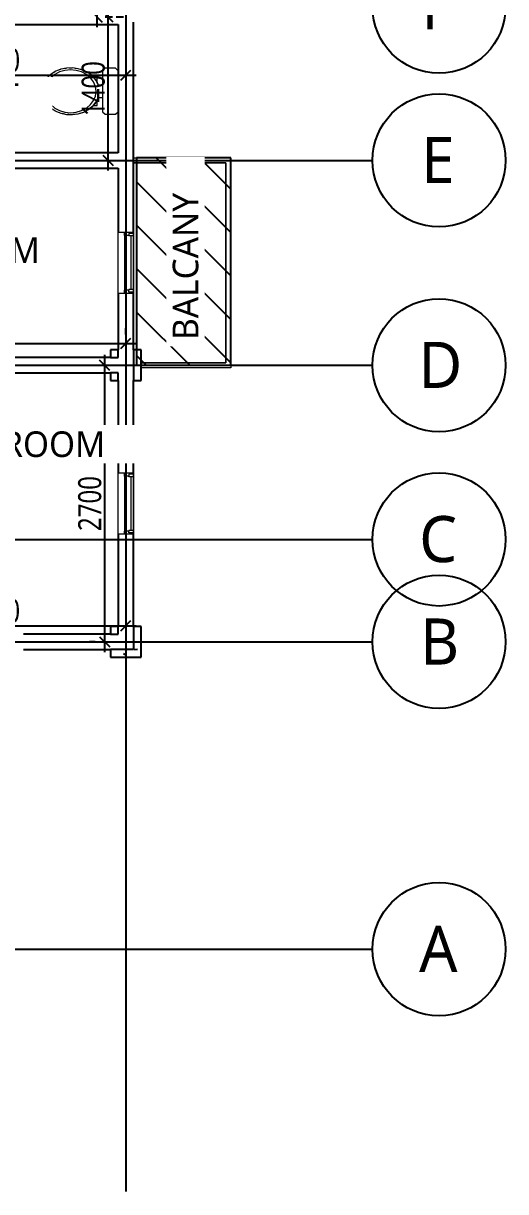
# Model space of a CAD drawing. Header units: millimetres. Extents: x 5566 to 76250, y 4768 to 55588.
# Drawn here: x 50153 to 54861, y 23200 to 34604 of the extents above; entities that cross this region are included whole.
import ezdxf

# ---------------------------------------------------------------- set-up
doc = ezdxf.new("R2010")
doc.units = ezdxf.units.MM
doc.layers.get('0').update_dxf_attribs({"color": 250})
doc.layers.get('Defpoints').update_dxf_attribs({"color": 255})
for name, color, linetype, lineweight in [('A-FLOR-HRAL', 255, 'Continuous', 9), ('A-GLAZ', 255, 'Continuous', 15), ('P-SANR-FIXT', 255, 'Continuous', 9)]:
    doc.layers.add(name, color=color, linetype=linetype, lineweight=lineweight)
doc.styles.add('Trebuchet MS_1', font='trebuc.ttf', dxfattribs={"height": 450})
doc.styles.add('Trebuchet MS_3', font='trebuc.ttf', dxfattribs={"height": 450})
doc.styles.add('Trebuchet MS_4', font='trebuc.ttf', dxfattribs={"width": 0.8, "height": 225})
doc.dimstyles.new('Linear_-_2_25mm_Trebuchet_MS', dxfattribs={"dimscale": 304.8, "dimtxt": 231.963954, "dimasz": 0.328084, "dimexe": 0.492126, "dimexo": 0.492126, "dimgap": 0.098425, "dimtad": 1, "dimdec": 0, "dimzin": 0, "dimdsep": 46, "dimtxsty": 'Trebuchet MS_4', "dimblk1": 'OBLIQUE', "dimblk2": 'OBLIQUE', "dimsah": 1, "dimcen": 0.09, "dimdle": 0.328084, "dimazin": 0, "dimtfac": 1, "dimtdec": 4, "dimtix": 1, "dimtmove": 0, "dimatfit": 3, "dimfxl": 1, "dimtvp": 1, "dimtolj": 1, "dimtzin": 0, "dimarcsym": 2})
pattern_1 = [(50, (41522.4, 27944.3), (728.737, -63.756), [76.2, -838.2]), (355, (41522.4, 27944.3), (-140.97, 764.23), [60.96, -670.56]), (100.451, (41583.1, 27939), (587.77, 700.467), [64.76, -712.36]), (46.184, (41522.4, 28147.5), (1084.32, -168.17), [114.3, -1257.3]), (96.636, (41612.7, 28133.5), (949.61, 989.71), [97.14, -1068.54]), (351.184, (41522.4, 28147.5), (949.62, 989.7), [91.44, -1005.84]), (21, (41624, 28096.7), (606.458, -409.06), [76.2, -838.2]), (326, (41624, 28096.7), (247.21, 736.753), [60.96, -670.56]), (71.451, (41674.5, 28062.6), (853.67, 327.685), [64.76, -712.36]), (37.5, (41522.4, 27944.3), (12.355, 338.22), [33.528, -628.904, 33.528, -647.192, -673.1]), (37.5, (41522.4, 27944.3), (12.355, 338.22), [-1343.152, 33.528, -639.572]), (7.5, (41522.4, 27944.3), (267.279, 400.722), [33.528, -354.584, 33.528, -613.664, -256.54]), (7.5, (41522.4, 27944.3), (267.279, 400.722), [-1035.304, 33.528, -223.012]), (327.5, (41295.82, 27944.3), (542.363, -22.915), [33.528, -220.472, 33.528, -758.952, -1051.56]), (327.5, (41295.82, 27944.3), (542.363, -22.915), [-1046.48, 33.528, -1018.032]), (317.5, (41194.2, 27944.3), (592.517, 101.707), [33.528, -296.672, 33.528, -492.76, -746.76]), (317.5, (41194.2, 27944.3), (592.517, 101.707), [-856.49, 33.53, -713.23])]

# ---------------------------------------------------------------- blocks, each defined once
blk = doc.blocks.new('M_Window-Fixed - 600 x 900mm-1696655-L2 - Architectural')
at = {"layer": 'A-GLAZ'}
for p, q in [((-300, 75), (300, 75)), ((-300, -75), (-300, 75)), ((-261.9, 75), (-300, 75)), ((-287.3, 75), (-287.3, 30.55)), ((-287.3, 30.55), (-268.25, 30.55)), ((-261.9, 30.55), (-268.25, 30.55)), ((-268.25, 30.55), (-268.25, -13.9)), ((261.9, 75), (-261.9, 75)), ((-261.9, 75), (-261.9, 30.55)), ((261.9, 52.775), (-261.9, 52.775)), ((261.9, 75), (261.9, 30.55)), ((300, 75), (261.9, 75)), ((261.9, 30.55), (268.25, 30.55)), ((268.25, 30.55), (268.25, -13.9)), ((287.3, 30.55), (268.25, 30.55)), ((287.3, 75), (287.3, 30.55)), ((300, 75), (300, -75)), ((-268.25, -13.9), (-300, -13.9)), ((300, -75), (-300, -75)), ((-268.25, -13.9), (268.25, -13.9)), ((300, -13.9), (268.25, -13.9))]:
    blk.add_line(p, q, dxfattribs=at)
blk = doc.blocks.new('M_Water Closet - Flush Tank - Private - 6_1 Lpf-1532501-L2 - Architectural')
at = {"layer": 'P-SANR-FIXT'}
for p, q in [((25, 225), (0, 200)), ((127, 225), (25, 225)), ((152, 200), (127, 225)), ((152, -200), (152, 200)), ((243, 140), (203, 140)), ((203, 140), (203, 80)), ((219, 110), (245, 142)), ((152, 63), (195, 63)), ((216, 110), (216, 106)), ((219, 110), (216, 110)), ((195, -64), (152, -64)), ((203, -80), (203, -140)), ((216, -106), (216, -110)), ((216, -110), (219, -110)), ((233, -129), (219, -110)), ((710, -107), (693, -131)), ((737, -46), (720, -90)), ((0, -200), (25, -225)), ((25, -225), (127, -225)), ((127, -225), (152, -200)), ((203, -140), (243, -140)), ((588, -205), (560, -214)), ((636, -180), (611, -194)), ((678, -147), (656, -166))]:
    blk.add_line(p, q, dxfattribs=at)
at = {"layer": 'P-SANR-FIXT', "flags": 128}
for points in [[(743, 0), (737, 46), (720, 91), (692, 132), (655, 167), (609, 195), (558, 215), (503, 226), (446, 228), (390, 220), (336, 204), (289, 178), (248, 146), (216, 107), (195, 63)], [(461, 229), (481, 228), (493, 227)], [(712, 0), (706, 47), (688, 91), (658, 131), (619, 164), (572, 189), (519, 204), (464, 210), (408, 204), (356, 189), (308, 164), (269, 131), (239, 91), (221, 47), (215, 0)], [(248, 146), (286, 176), (287, 177)], [(301, 186), (329, 200), (333, 202)], [(352, 210), (377, 217), (384, 219)], [(406, 224), (429, 227), (438, 228)], [(517, 224), (533, 221), (547, 218)], [(569, 212), (583, 207), (597, 201)], [(618, 190), (628, 185), (643, 175)], [(661, 162), (667, 156), (682, 143)], [(696, 127), (699, 122), (712, 104)], [(195, 63), (204, 85), (216, 106)], [(219, 110), (217, 108), (216, 106)], [(722, 88), (723, 84), (733, 59)], [(738, 45), (738, 43), (743, 0)], [(195, -64), (216, -107), (248, -146), (289, -178), (336, -204), (390, -220), (446, -228), (503, -226), (558, -215), (609, -195), (655, -167), (692, -132), (720, -91), (737, -46), (743, 0)], [(216, -106), (204, -85), (195, -64)], [(215, 0), (221, -47), (239, -91), (269, -131), (308, -164), (356, -189), (408, -204), (464, -210), (519, -204), (572, -189), (619, -164), (658, -131), (688, -91), (706, -47), (712, 0)], [(216, -106), (217, -108), (219, -110)], [(270, -165), (251, -148), (250, -147)], [(315, -193), (292, -180), (290, -179)], [(366, -214), (340, -205), (338, -204)], [(421, -226), (393, -221), (391, -221)], [(534, -221), (505, -226), (504, -226)], [(478, -228), (449, -228), (447, -228)]]:
    blk.add_lwpolyline(points, dxfattribs=at)
blk = doc.blocks.new('Top Rail Type - Top Rail_Internal_-1714324-L2 - Architectural')
at = {"layer": 'A-FLOR-HRAL'}
for p, q in [((9706, 5347), (10656, 5347)), ((10606, 5297), (9706, 5297)), ((10606, 3347), (10606, 5297)), ((10656, 5347), (10656, 3297)), ((9781, 3347), (10606, 3347)), ((10656, 3297), (9781, 3297))]:
    blk.add_line(p, q, dxfattribs=at)
blk = doc.blocks.new('Top Rail Type - Top Rail_Internal_-V8-L2 - Architectural')
at = {"layer": 'A-FLOR-HRAL'}
for p, q in [((9706, 5347), (10656, 5347)), ((9706, 5297), (10606, 5297)), ((10606, 5297), (10606, 3347)), ((10656, 5347), (10656, 3297)), ((10606, 3347), (9781, 3347)), ((10656, 3297), (9781, 3297))]:
    blk.add_line(p, q, dxfattribs=at)
blk = doc.blocks.new('Grid - M_Grid Head - Circle-50561-L2 - Architectural')
blk.add_circle((0, 0), 6.5)
blk = doc.blocks.new('_Oblique')
at = {"color": 0, "linetype": 'ByBlock', "lineweight": -2}
blk.add_line((-0.5, -0.5), (0.5, 0.5), dxfattribs=at)
blk = doc.blocks.new('*D437')
at = {"color": 0, "lineweight": -2, "transparency": 16777216}
for p, q in [((50873, 34567), (50873, 37867)), ((50952, 37767), (51023, 37767)), ((50952, 34667), (51023, 34667))]:
    blk.add_line(p, q, dxfattribs=at)
at = {"layer": 'Defpoints', "color": 0, "transparency": 16777216}
for p in [(50802, 37767), (50873, 37767), (50802, 34667)]:
    blk.add_point(p, dxfattribs=at)
at = {"color": 0, "lineweight": -2, "transparency": 16777216, "xscale": 100, "yscale": 100, "zscale": 100}
for p, rotation in [((50873, 37767), 90), ((50873, 34667), 270)]:
    blk.add_blockref('_Oblique', p, dxfattribs=dict(at, rotation=rotation))
at = {"color": 0, "transparency": 16777216, "insert": (50729, 36217), "char_height": 225, "width": 566.15, "attachment_point": 5, "rotation": 90, "style": 'Trebuchet MS_4'}
blk.add_mtext('\\A1;3100', dxfattribs=at)
blk = doc.blocks.new('*D439')
at = {"color": 0, "lineweight": -2, "transparency": 16777216}
for p, q in [((50980, 33167), (50980, 34767)), ((51060, 34667), (51130, 34667)), ((51060, 33267), (51130, 33267))]:
    blk.add_line(p, q, dxfattribs=at)
at = {"layer": 'Defpoints', "color": 0, "transparency": 16777216}
for p in [(50910, 34667), (50980, 34667), (50910, 33267)]:
    blk.add_point(p, dxfattribs=at)
at = {"color": 0, "lineweight": -2, "transparency": 16777216, "xscale": 100, "yscale": 100, "zscale": 100}
for p, rotation in [((50980, 34667), 90), ((50980, 33267), 270)]:
    blk.add_blockref('_Oblique', p, dxfattribs=dict(at, rotation=rotation))
at = {"color": 0, "transparency": 16777216, "insert": (50836, 33967), "char_height": 225, "width": 566.15, "attachment_point": 5, "rotation": 90, "style": 'Trebuchet MS_4'}
blk.add_mtext('\\A1;1400', dxfattribs=at)
blk = doc.blocks.new('*D440')
at = {"color": 0, "lineweight": -2, "transparency": 16777216}
for p, q in [((48453, 34099), (51253, 34099)), ((48553, 34020), (48553, 33949)), ((51153, 34020), (51153, 33949))]:
    blk.add_line(p, q, dxfattribs=at)
at = {"layer": 'Defpoints', "color": 0, "transparency": 16777216}
for p in [(48553, 34170), (51153, 34170), (51153, 34099)]:
    blk.add_point(p, dxfattribs=at)
at = {"color": 0, "lineweight": -2, "transparency": 16777216, "xscale": 100, "yscale": 100, "zscale": 100, "rotation": 180}
blk.add_blockref('_Oblique', (48553, 34099), dxfattribs=at)
at = {"color": 0, "lineweight": -2, "transparency": 16777216, "xscale": 100, "yscale": 100, "zscale": 100}
blk.add_blockref('_Oblique', (51153, 34099), dxfattribs=at)
at = {"color": 0, "transparency": 16777216, "insert": (49853, 34244), "char_height": 225, "width": 566.15, "attachment_point": 5, "style": 'Trebuchet MS_4'}
blk.add_mtext('\\A1;2600', dxfattribs=at)
blk = doc.blocks.new('*D442')
at = {"color": 0, "lineweight": -2, "transparency": 16777216}
for p, q in [((51153, 31567), (51153, 31630)), ((47053, 31480), (51253, 31480)), ((47153, 31401), (47153, 31330))]:
    blk.add_line(p, q, dxfattribs=at)
at = {"layer": 'Defpoints', "color": 0, "transparency": 16777216}
for p in [(47153, 31551), (51153, 31480), (51153, 31417)]:
    blk.add_point(p, dxfattribs=at)
at = {"color": 0, "lineweight": -2, "transparency": 16777216, "xscale": 100, "yscale": 100, "zscale": 100, "rotation": 180}
blk.add_blockref('_Oblique', (47153, 31480), dxfattribs=at)
at = {"color": 0, "lineweight": -2, "transparency": 16777216, "xscale": 100, "yscale": 100, "zscale": 100}
blk.add_blockref('_Oblique', (51153, 31480), dxfattribs=at)
at = {"color": 0, "transparency": 16777216, "insert": (49153, 31625), "char_height": 225, "width": 566.15, "attachment_point": 5, "style": 'Trebuchet MS_4'}
blk.add_mtext('\\A1;4000', dxfattribs=at)
blk = doc.blocks.new('*D443')
at = {"color": 0, "lineweight": -2, "transparency": 16777216}
for p, q in [((50947, 28467), (50947, 31367)), ((51026, 31267), (51097, 31267)), ((50853, 28567), (50797, 28567))]:
    blk.add_line(p, q, dxfattribs=at)
at = {"layer": 'Defpoints', "color": 0, "transparency": 16777216}
for p in [(50876, 31267), (50947, 31267), (51003, 28567)]:
    blk.add_point(p, dxfattribs=at)
at = {"color": 0, "lineweight": -2, "transparency": 16777216, "xscale": 100, "yscale": 100, "zscale": 100}
for p, rotation in [((50947, 31267), 90), ((50947, 28567), 270)]:
    blk.add_blockref('_Oblique', p, dxfattribs=dict(at, rotation=rotation))
at = {"color": 0, "transparency": 16777216, "insert": (50802, 29917), "char_height": 225, "width": 566.15, "attachment_point": 5, "rotation": 90, "style": 'Trebuchet MS_4'}
blk.add_mtext('\\A1;2700', dxfattribs=at)
blk = doc.blocks.new('*D444')
at = {"color": 0, "lineweight": -2, "transparency": 16777216}
for p, q in [((48553, 28867), (48553, 28874)), ((48453, 28724), (51253, 28724)), ((51153, 28645), (51153, 28574))]:
    blk.add_line(p, q, dxfattribs=at)
at = {"layer": 'Defpoints', "color": 0, "transparency": 16777216}
for p in [(51153, 28795), (48553, 28717), (51153, 28724)]:
    blk.add_point(p, dxfattribs=at)
at = {"color": 0, "lineweight": -2, "transparency": 16777216, "xscale": 100, "yscale": 100, "zscale": 100, "rotation": 180}
blk.add_blockref('_Oblique', (48553, 28724), dxfattribs=at)
at = {"color": 0, "lineweight": -2, "transparency": 16777216, "xscale": 100, "yscale": 100, "zscale": 100}
blk.add_blockref('_Oblique', (51153, 28724), dxfattribs=at)
at = {"color": 0, "transparency": 16777216, "insert": (49853, 28869), "char_height": 225, "width": 566.15, "attachment_point": 5, "style": 'Trebuchet MS_4'}
blk.add_mtext('\\A1;2600', dxfattribs=at)

msp = doc.modelspace()

# ---------------------------------------------------------------- hatches: boundary and pattern name
at = {"true_color": 0x000000}
h = msp.add_hatch(dxfattribs=at)
h.set_pattern_fill('FP_2', color=18, style=0, pattern_type=2)
h.set_pattern_definition([(135, (41522.4, 27944.3), (-212.132, -212.132), [])])
h.paths.add_polyline_path([(51257.89531, 31266.7324), (52177.89531, 31266.7324), (52177.89531, 33291.7324), (51257.89531, 33291.7324), (51257.89531, 32478.08451)])
h = msp.add_hatch(dxfattribs=at)
h.set_pattern_fill('FP_1', color=18, style=0, pattern_type=2)
h.set_pattern_definition(pattern_1)
h.paths.add_polyline_path([(51002.89531, 31116.7324), (51077.89531, 31116.7324), (51077.89531, 31191.7324), (51002.89531, 31191.7324)])
h.paths.add_polyline_path([(51227.89531, 31116.7324), (51302.89531, 31116.7324), (51302.89531, 31416.7324), (51227.89531, 31416.7324)])
h.paths.add_polyline_path([(51077.89531, 31341.7324), (51077.89531, 31416.7324), (51002.89531, 31416.7324), (51002.89531, 31341.7324)])
h = msp.add_hatch(dxfattribs=at)
h.set_pattern_fill('FP_1', color=18, style=0, pattern_type=2)
h.set_pattern_definition(pattern_1)
h.paths.add_polyline_path([(51002.89531, 28416.7324), (51302.89531, 28416.7324), (51302.89531, 28716.7324), (51227.89531, 28716.7324), (51227.89531, 28491.7324), (51002.89531, 28491.7324)])
h.paths.add_polyline_path([(51077.89531, 28641.7324), (51077.89531, 28716.7324), (51002.89531, 28716.7324), (51002.89531, 28641.7324)])

# ---------------------------------------------------------------- linework, layer by layer
at = {"color": 18, "true_color": 0x000000}
for p, q in [((51152.89531, 41206.38928), (51152.89531, 23200)), ((48627.89531, 34591.7324), (51077.89531, 34591.7324)), ((51077.89531, 34591.7324), (51077.89531, 33341.7324)), ((51227.89531, 32566.7324), (51227.89531, 34616.7324)), ((51077.89531, 33341.7324), (48627.89531, 33341.7324)), ((32881.50786, 33266.7324), (53561.14899, 33266.7324)), ((48477.89531, 33191.7324), (51077.89531, 33191.7324)), ((51077.89531, 33191.7324), (51077.89531, 32566.7324)), ((51257.89531, 33291.7324), (51257.89531, 31266.7324)), ((52177.89531, 33291.7324), (51257.89531, 33291.7324)), ((52177.89531, 31266.7324), (52177.89531, 33291.7324)), ((51077.89531, 31966.7324), (51077.89531, 31416.7324)), ((51227.89531, 31416.7324), (51227.89531, 31966.7324)), ((51002.89531, 31416.7324), (51002.89531, 31341.7324)), ((51077.89531, 31416.7324), (51002.89531, 31416.7324)), ((51077.89531, 31341.7324), (51077.89531, 31416.7324)), ((51302.89531, 31416.7324), (51227.89531, 31416.7324)), ((51227.89531, 31416.7324), (51227.89531, 31116.7324)), ((51302.89531, 31116.7324), (51302.89531, 31416.7324)), ((32881.50786, 31266.7324), (53561.14899, 31266.7324)), ((51002.89531, 31341.7324), (48702.89531, 31341.7324)), ((51002.89531, 31341.7324), (51077.89531, 31341.7324)), ((51257.89531, 31266.7324), (52177.89531, 31266.7324)), ((48702.89531, 31191.7324), (51002.89531, 31191.7324)), ((51077.89531, 31191.7324), (51002.89531, 31191.7324)), ((51002.89531, 31191.7324), (51002.89531, 31116.7324)), ((51077.89531, 31116.7324), (51077.89531, 31191.7324)), ((51002.89531, 31116.7324), (51077.89531, 31116.7324)), ((51077.89531, 31116.7324), (51077.89531, 30216.7324)), ((51227.89531, 30216.7324), (51227.89531, 31116.7324)), ((51227.89531, 31116.7324), (51302.89531, 31116.7324)), ((32881.50786, 29566.7324), (53561.14899, 29566.7324)), ((51077.89531, 29616.7324), (51077.89531, 28716.7324)), ((51227.89531, 28716.7324), (51227.89531, 29616.7324)), ((51002.89531, 28641.7324), (50152.89531, 28641.7324)), ((51002.89531, 28716.7324), (51002.89531, 28641.7324)), ((51077.89531, 28716.7324), (51002.89531, 28716.7324)), ((51002.89531, 28641.7324), (51077.89531, 28641.7324)), ((51077.89531, 28641.7324), (51077.89531, 28716.7324)), ((51302.89531, 28716.7324), (51227.89531, 28716.7324)), ((51227.89531, 28716.7324), (51227.89531, 28491.7324)), ((51302.89531, 28416.7324), (51302.89531, 28716.7324)), ((32881.50786, 28566.7324), (53561.14899, 28566.7324)), ((50152.89531, 28491.7324), (51002.89531, 28491.7324)), ((51077.89531, 28491.7324), (51002.89531, 28491.7324)), ((51002.89531, 28491.7324), (51002.89531, 28416.7324)), ((51002.89531, 28416.7324), (51302.89531, 28416.7324)), ((51227.89531, 28491.7324), (51077.89531, 28491.7324)), ((32881.50786, 25566.7324), (53561.14899, 25566.7324))]:
    msp.add_line(p, q, dxfattribs=at)

# ---------------------------------------------------------------- block references
at = {"color": 18, "true_color": 0x000000, "xscale": 99.99999999999993, "yscale": 99.99999999999993, "zscale": 99.99999999999993, "rotation": 269.9999999999994}
for p in [(54211.14899, 34766.7324), (54211.14899, 33266.7324), (54211.14899, 31266.7324), (54211.14899, 29566.7324), (54211.14899, 25566.7324)]:
    msp.add_blockref('Grid - M_Grid Head - Circle-50561-L2 - Architectural', p, dxfattribs=at)
at = {"color": 18, "true_color": 0x000000}
for name, p, rotation in [('M_Water Closet - Flush Tank - Private - 6_1 Lpf-1532501-L2 - Architectural', (51077.89531, 33941.7324), 180), ('M_Window-Fixed - 600 x 900mm-1696655-L2 - Architectural', (51152.89531, 32266.7324), 269.9999999999999), ('M_Window-Fixed - 600 x 900mm-1696655-L2 - Architectural', (51152.89531, 29916.7324), 269.9999999999999)]:
    msp.add_blockref(name, p, dxfattribs=dict(at, rotation=rotation))
for name in ['Top Rail Type - Top Rail_Internal_-1714324-L2 - Architectural', 'Top Rail Type - Top Rail_Internal_-V8-L2 - Architectural']:
    msp.add_blockref(name, (41522.38998, 27944.29577), dxfattribs=at)

# ---------------------------------------------------------------- texts
at = {"color": 18, "true_color": 0x000000, "insert": (48677.68066, 32515.18281), "char_height": 250, "width": 1859.915, "attachment_point": 1, "style": 'Trebuchet MS_3', "bg_fill": 3, "box_fill_scale": 1.25, "bg_fill_color": 256, "bg_fill_true_color": 13158600, "bg_fill_transparency": 0}
msp.add_mtext('BEDROOM', dxfattribs=at)

# ---------------------------------------------------------------- dimensions: what is measured, and where the dimension line sits
at = {"color": 18, "true_color": 0x000000}
for base, p1, p2, override, picture, middle in [((50872.99114, 37766.7324), (50802.28046, 34666.7324), (50802.28046, 37766.7324), {"dimpost": '<>', "dimfxl": 3100}, '*D437', (50728.52144, 36216.7324)), ((50980.31956, 34666.7324), (50909.60888, 33266.7324), (50909.60888, 34666.7324), {"dimpost": '<>', "dimfxl": 1400}, '*D439', (50835.84986, 33966.7324)), ((50946.62676, 31266.7324), (51002.89531, 28566.7324), (50875.91608, 31266.7324), {"dimpost": '<>', "dimfxl": 2702.984226}, '*D443', (50802.15706, 29916.7324))]:
    dim = msp.add_linear_dim(base=base, p1=p1, p2=p2, angle=90, dimstyle='Linear_-_2_25mm_Trebuchet_MS', override=override, dxfattribs=at)
    dim.commit()
    dim.dimension.update_dxf_attribs({"geometry": picture, "text_midpoint": middle})
for base, p1, p2, override, picture, middle in [((51152.89531, 34099.30277), (48552.89531, 34170.01345), (51152.89531, 34170.01345), {"dimpost": '<>', "dimfxl": 2600}, '*D440', (49852.89531, 34244.15125)), ((51152.89531, 31480.29525), (47152.89531, 31551.00592), (51152.89531, 31416.7324), {"dimpost": '<>', "dimfxl": 4002.253038}, '*D442', (49152.89531, 31624.76494)), ((51152.89531, 28723.90923), (48552.89531, 28716.7324), (51152.89531, 28794.61991), {"dimpost": '<>', "dimfxl": 2601.166366}, '*D444', (49852.89531, 28868.75772))]:
    dim = msp.add_linear_dim(base=base, p1=p1, p2=p2, dimstyle='Linear_-_2_25mm_Trebuchet_MS', override=override, dxfattribs=at)
    dim.commit()
    dim.dimension.update_dxf_attribs({"geometry": picture, "text_midpoint": middle})

# ---------------------------------------------------------------- next in the draw order: texts
at = {"color": 18, "true_color": 0x000000, "attachment_point": 1, "bg_fill": 3, "box_fill_scale": 1.25, "bg_fill_color": 256, "bg_fill_true_color": 13158600, "bg_fill_transparency": 0}
for s, insert, char_height, width, style in [('F', (54039.56947, 34995.19822), 450, 400.84375, 'Trebuchet MS_1'), ('TOILET', (49027.68066, 34019.07131), 250, 1346.835, 'Trebuchet MS_3'), ('E', (54036.56947, 33495.19822), 450, 408.860625, 'Trebuchet MS_1'), ('D', (54010.06947, 31495.19822), 450, 472.995625, 'Trebuchet MS_1'), ('OFFICEROOM', (48856.95773, 30621.16255), 250, 2469.1975, 'Trebuchet MS_3'), ('C', (54016.56947, 29795.19822), 450, 456.961875, 'Trebuchet MS_1'), ('A', (54016.56947, 25795.19822), 450, 456.961875, 'Trebuchet MS_1')]:
    msp.add_mtext(s, dxfattribs=dict(at, insert=insert, char_height=char_height, width=width, style=style))
at = {"color": 18, "true_color": 0x000000, "insert": (51610.64999, 31514.36313), "char_height": 250, "width": 1723.628125, "attachment_point": 1, "rotation": 90, "style": 'Trebuchet MS_3', "bg_fill": 3, "box_fill_scale": 1.25, "bg_fill_color": 256, "bg_fill_true_color": 13158600, "bg_fill_transparency": 0}
msp.add_mtext('BALCANY', dxfattribs=at)

# ---------------------------------------------------------------- next in the draw order: block references
at = {"color": 18, "true_color": 0x000000, "xscale": 99.99999999999993, "yscale": 99.99999999999993, "zscale": 99.99999999999993, "rotation": 269.9999999999994}
msp.add_blockref('Grid - M_Grid Head - Circle-50561-L2 - Architectural', (54211.14899, 28566.7324), dxfattribs=at)

# ---------------------------------------------------------------- next in the draw order: texts
at = {"color": 18, "true_color": 0x000000, "insert": (54026.56947, 28795.19822), "char_height": 450, "width": 432.91125, "attachment_point": 1, "style": 'Trebuchet MS_1', "bg_fill": 3, "box_fill_scale": 1.25, "bg_fill_color": 256, "bg_fill_true_color": 13158600, "bg_fill_transparency": 0}
msp.add_mtext('B', dxfattribs=at)

doc.saveas('drawing.dxf')
